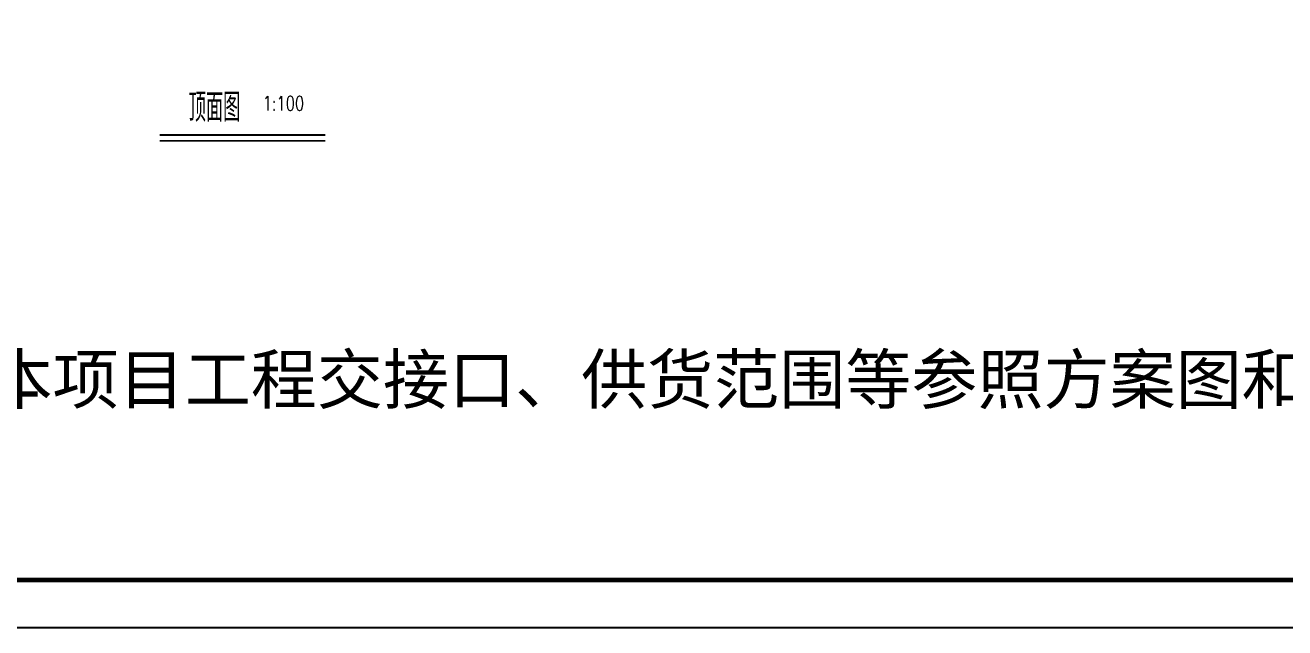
# Model space of a CAD drawing. Extents: x 1427168 to 1936200, y 1176778 to 1377202.
# Drawn here: x 1582186 to 1621719, y 1288102 to 1307018 of the extents above; entities that cross this region are included whole.
import ezdxf

# ---------------------------------------------------------------- set-up
doc = ezdxf.new("R2010")
doc.units = 0
doc.header["$LTSCALE"] = 1000
doc.header["$MEASUREMENT"] = 0
doc.layers.get('0').update_dxf_attribs({"linetype": 'CONTINUOUS'})
for name, color, linetype in [('1轮廓实线层', 7, 'CONTINUOUS'), ('PUB_TEXT', 7, 'CONTINUOUS'), ('PUB_TITLE', 4, 'CONTINUOUS')]:
    doc.layers.add(name, color=color, linetype=linetype)
doc.styles.add('_HZTXT', font='txt.shx', dxfattribs={"width": 0.75, "bigfont": 'HZTXT.shx'})
doc.styles.add('_ROMAND', font='ROMAND.shx', dxfattribs={"width": 0.75})
doc.styles.get("Standard").update_dxf_attribs({"font": 'txt', "height": 3})

msp = doc.modelspace()

# ---------------------------------------------------------------- linework, layer by layer
at = {"color": 3}
msp.add_line((1586407.5, 1303575.4), (1591603.4, 1303575.4), dxfattribs=at)
at = {"color": 0, "const_width": 50}
msp.add_lwpolyline([(1586407.5, 1303386.1), (1591603.4, 1303386.1)], dxfattribs=at)
at = {"layer": 'PUB_TITLE'}
msp.add_lwpolyline([(1547701.5, 1288101.7), (1547701.5, 1377201.7), (1673851.5, 1377201.7), (1673851.5, 1288101.7)], close=True, dxfattribs=at)
at = {"layer": 'PUB_TITLE', "const_width": 150}
msp.add_lwpolyline([(1551451.5, 1289601.7), (1672351.5, 1289601.7), (1672351.5, 1375701.7), (1551451.5, 1375701.7)], close=True, dxfattribs=at)

# ---------------------------------------------------------------- texts
at = {"style": '_HZTXT', "width": 0.6}
msp.add_text('顶面图', height=900, dxfattribs=at).set_placement((1587318.1, 1303985.1))
at = {"layer": '1轮廓实线层', "insert": (1630732.5, 1296660.7), "char_height": 1520, "width": 65236.508, "attachment_point": 3}
msp.add_mtext('{\\fSimSun|b0|i0|c134|p2;说明：本项目工程交接口、供货范围等参照方案图和技术协议}', dxfattribs=at)
at = {"layer": 'PUB_TEXT', "style": '_ROMAND', "width": 0.75}
msp.add_text('1:100', height=450, dxfattribs=at).set_placement((1589638.4, 1304337.8))

doc.saveas('drawing.dxf')
